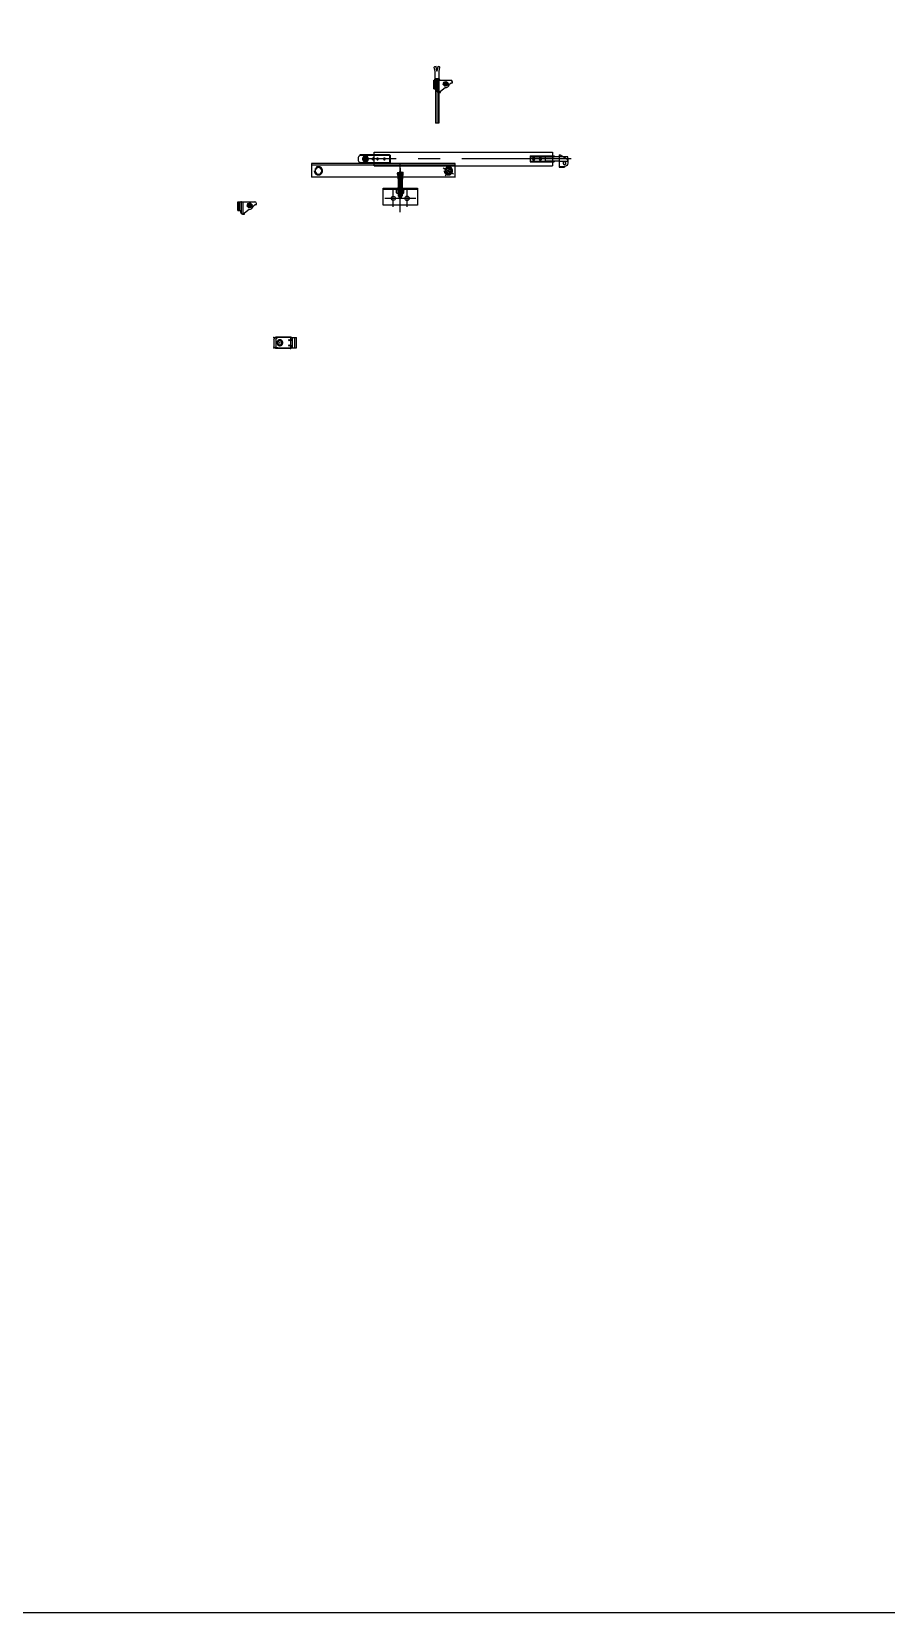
# Model space of a CAD drawing. Header units: inches. Extents: x 0 to 357596, y -35 to 212559.
# Drawn here: x 104250 to 129099, y 0 to 45999 of the extents above; entities that cross this region are included whole.
import ezdxf

# ---------------------------------------------------------------- set-up
doc = ezdxf.new("R2010")
doc.units = ezdxf.units.IN
doc.header["$LTSCALE"] = 10
doc.header["$MEASUREMENT"] = 0
doc.linetypes.add('CENTER', pattern=[50.8, 31.75, -6.35, 6.35, -6.35])
doc.linetypes.add('HIDDEN', pattern=[9.525, 6.35, -3.175])
for name, color, linetype in [('_吊下地', 40, 'Continuous'), ('_基準', 1, 'CENTER'), ('_製品', 4, 'Continuous')]:
    doc.layers.add(name, color=color, linetype=linetype)

# ---------------------------------------------------------------- blocks, each defined once
blk = doc.blocks.new('FVBASE27')
at = {"layer": '_吊下地'}
for p, q in [((-9.9, 4.6), (-1, 10.9)), ((-9, -6.3), (-9.9, 4.6)), ((-1, 10.9), (9, 6.3)), ((9.9, -4.6), (9, 6.3)), ((19.5, 19.1), (19.5, -20.9)), ((-9, -6.3), (1, -10.9)), ((1, -10.9), (9.9, -4.6))]:
    blk.add_line(p, q, dxfattribs=at)
at = {"layer": '_吊下地', "linetype": 'HIDDEN'}
blk.add_circle((0, 0), 12, dxfattribs=at)
at = {"layer": '_吊下地'}
for radius in [9.5, 7, 6]:
    blk.add_circle((0, 0), radius, dxfattribs=at)
at = {"layer": '_基準'}
for p, q in [((-14.7, -8.5), (14.7, 8.5)), ((-8.5, 14.7), (8.5, -14.7))]:
    blk.add_line(p, q, dxfattribs=at)
blk = doc.blocks.new('FVBASE28')
at = {"layer": '_吊下地', "color": 0}
for p, q in [((-19.8, -21.3), (-19.8, 18.7)), ((-9.5, 5.5), (0, 11)), ((-9.5, -5.5), (-9.5, 5.5)), ((0, 11), (9.5, 5.5)), ((9.5, -5.5), (9.5, 5.5)), ((-9.5, -5.5), (0, -11)), ((0, -11), (9.5, -5.5))]:
    blk.add_line(p, q, dxfattribs=at)
at = {"layer": '_吊下地', "color": 6, "linetype": 'HIDDEN'}
blk.add_circle((0, 0), 12, dxfattribs=at)
at = {"layer": '_吊下地', "color": 0}
blk.add_circle((0, 0), 9.5, dxfattribs=at)
blk = doc.blocks.new('*U347')
at = {"layer": '_吊下地'}
for p, q in [((397.3, 21.3), (-19.8, 21.3)), ((397.3, 16.3), (-19.8, 16.3)), ((397.3, -18.7), (-19.8, -18.7))]:
    blk.add_line(p, q, dxfattribs=at)
at = {"layer": '_吊下地', "xscale": -1, "rotation": 180}
for name, p in [('FVBASE28', (0, 0)), ('FVBASE27', (377.8, 0))]:
    blk.add_blockref(name, p, dxfattribs=at)
blk = doc.blocks.new('*U348')
at = {"layer": '_吊下地'}
for p, q in [((0.2, 50.5), (-0.2, 50.5)), ((0, 57.5), (0, -29.5)), ((-8.2, 45.4), (-2.8, 45.9)), ((-8.2, 45.4), (-7.9, 42.9)), ((-7.9, 42.9), (-2.5, 43.4)), ((-7.7, 40.6), (-2.3, 41.2)), ((-7.7, 40.6), (-7.5, 38.4)), ((-7.5, 38.4), (-2.1, 38.9)), ((-7.2, 36.1), (-1.9, 36.7)), ((-7.2, 36.1), (-7, 33.9)), ((-7, 33.9), (-1.6, 34.4)), ((-6.8, 31.7), (-1.4, 32.2)), ((-6.8, 31.7), (-6.6, 29.4)), ((-6.6, 29.4), (-1.2, 30)), ((-6.3, 27.2), (-1, 27.7)), ((-6.3, 27.2), (-6, 23.7)), ((-6, 23.7), (-6, 2)), ((-0.6, 24), (-2.8, 45.9)), ((-0.6, 24), (0.6, 24)), ((0.6, 24), (2.8, 45.9)), ((6.3, 27.2), (1, 27.7)), ((6.6, 29.4), (1.2, 30)), ((6.8, 31.7), (1.4, 32.2)), ((7, 33.9), (1.6, 34.4)), ((7.2, 36.1), (1.9, 36.7)), ((7.5, 38.4), (2.1, 38.9)), ((7.7, 40.6), (2.3, 41.2)), ((7.9, 42.9), (2.5, 43.4)), ((8.2, 45.4), (2.8, 45.9)), ((6.3, 27.2), (6, 23.7)), ((6, 23.7), (6, 2)), ((6.8, 31.7), (6.6, 29.4)), ((7.2, 36.1), (7, 33.9)), ((7.7, 40.6), (7.5, 38.4)), ((8.2, 45.4), (7.9, 42.9)), ((50, -4), (-50, -4)), ((12.5, -4), (-12.5, -4)), ((-12.5, -5.6), (-12.5, -4)), ((12.5, -5.6), (-12.5, -5.6)), ((-11, -14.4), (-11, -5.6)), ((11, -5.6), (-11, -5.6)), ((-9, -15.6), (-11, -14.4)), ((9, -15.6), (-9, -15.6)), ((-6, -15.6), (-6, -22.5)), ((-6, -22.5), (-4.7, -24)), ((6, -22.5), (-6, -22.5)), ((-5.5, -14.4), (-5.5, -5.6)), ((-4.7, -24), (4.7, -24)), ((-3.7, -24.5), (-3.7, -25.9)), ((-3.7, -25.9), (3.7, -25.9)), ((3.2, -24), (-3.2, -24)), ((2.6, -27.5), (-2.6, -27.5)), ((3.7, -24.5), (3.7, -25.9)), ((6, -22.5), (4.7, -24)), ((5.5, -14.4), (5.5, -5.6)), ((6, -15.6), (6, -22.5)), ((9, -15.6), (11, -14.4)), ((11, -14.4), (11, -5.6)), ((12.5, -5.6), (12.5, -4))]:
    blk.add_line(p, q, dxfattribs=at)
at = {"layer": '_吊下地', "color": 6, "linetype": 'HIDDEN'}
for p, q in [((-6, -1.5), (-6, 2)), ((-2.5, -24), (-2.5, 42.3)), ((2.5, -24), (2.5, 42.3)), ((6, -1.5), (6, 2)), ((-5.3, -4), (-6, -1.5)), ((-5.3, -4), (-6, -4.4)), ((-6, -4.4), (-6, -15.6)), ((-6, -4.4), (6, -4.4)), ((-5, -4.4), (-5.3, -4)), ((-5, -15.6), (-5, -4.4)), ((-5, -23.6), (-5, -15.6)), ((5, -4.4), (5.3, -4)), ((5, -15.6), (5, -4.4)), ((5, -23.6), (5, -15.6)), ((5.3, -4), (6, -1.5)), ((5.3, -4), (6, -4.4)), ((6, -4.4), (6, -15.6))]:
    blk.add_line(p, q, dxfattribs=at)
at = {"layer": '_吊下地', "linetype": 'HIDDEN'}
for p, q in [((-6, -1.5), (6, -1.5)), ((5.3, -4), (-5.3, -4))]:
    blk.add_line(p, q, dxfattribs=at)
at = {"layer": '_吊下地'}
blk.add_lwpolyline([(-50, -50), (-50, 0), (50, 0), (50, -50), (-50, -50)], dxfattribs=at)
for centre, radius in [((-20, -30), 6), ((20, -30), 6.5)]:
    blk.add_circle(centre, radius, dxfattribs=at)
for centre, radius, start, end in [((13.5, 42.3), 16, 149.2465, 178.0085), ((-13.5, 42.3), 16, 1.9915, 30.7535), ((-10.6, 41.5), 3, 343.695, 27.7436), ((-10.1, 37), 3, 343.695, 27.7436), ((-9.7, 32.5), 3, 343.695, 27.7436), ((-9.2, 28), 3, 343.695, 27.7436), ((13.5, 42.3), 16, 178.0085, 180), ((-13.5, 42.3), 16, 0, 1.9915), ((9.2, 28), 3, 152.2564, 196.305), ((9.7, 32.5), 3, 152.2564, 196.305), ((10.1, 37), 3, 152.2564, 196.305), ((10.6, 41.5), 3, 152.2564, 196.305), ((-8.2, -11.7), 3.88, 270.0357, 315.0441), ((0, -1.8), 13.8, 246.5734, 293.4266), ((-3.2, -24.5), 0.5, 90, 180), ((0, -24.5), 4, 200.3641, 228.5904), ((0, -24.5), 4, 311.4096, 339.6359), ((3.2, -24.5), 0.5, 0, 90), ((8.2, -11.7), 3.88, 224.9559, 269.9643)]:
    blk.add_arc(centre, radius, start, end, dxfattribs=at)
for p in [(0, 2), (0, 0)]:
    blk.add_point(p, dxfattribs=at)
at = {"layer": '_基準'}
for p, q in [((0, -70), (0, 70)), ((45, -30), (-45, -30)), ((-20, -55), (-20, -5)), ((20, -55), (20, -5))]:
    blk.add_line(p, q, dxfattribs=at)
blk = doc.blocks.new('Fブレース1')
at = {"layer": '_基準'}
blk.add_line((0, 30), (0, 0), dxfattribs=at)
at = {"layer": '_製品', "color": 0, "linetype": 'ByBlock'}
for p, q in [((8.3, 30), (-6, 30)), ((-6, 0), (-6, 30)), ((8.3, 0), (-6, 0)), ((6.1, 0), (6.1, 30)), ((10.4, 1), (10.4, 29)), ((12, 31.6), (55, 31.6)), ((12, 30.6), (55, 30.6)), ((42.7, 31.6), (42.8, 31.6)), ((54, 25), (54, 5)), ((55, 30), (55, 31.6)), ((55, -1.6), (55, 0)), ((60, 25), (60, 5)), ((12, -0.6), (55, -0.6)), ((12, -1.6), (55, -1.6)), ((42.7, -1.6), (42.8, -1.6))]:
    blk.add_line(p, q, dxfattribs=at)
for centre in [(16, 22.5), (16, 7.5)]:
    blk.add_circle(centre, 1.5, dxfattribs=at)
at = {"layer": '_製品', "color": 6, "linetype": 'HIDDEN'}
for radius in [8.5, 6]:
    blk.add_circle((42.8, 15), radius, dxfattribs=at)
at = {"layer": '_製品', "color": 0, "linetype": 'ByBlock'}
for centre, start, end in [((8.3, 35), 270, 317.1564), ((8.3, -5), 42.8436, 90), ((49, 25), 0, 90), ((49, 5), 270, 0), ((55, 25), 0, 90), ((55, 5), 270, 0)]:
    blk.add_arc(centre, 5, start, end, dxfattribs=at)
for centre, major_axis, ratio in [((7.5, 24.1), (0, 1.5), 0.904894), ((7.5, 5), (0, 1.49), 0.909015)]:
    blk.add_ellipse(centre, major_axis=major_axis, ratio=ratio, dxfattribs=at)
for p in [(12, 31.6), (42.8, 15), (52.5, 28.5), (58.5, 28.5), (60, 30), (60, 0), (12, -1.6)]:
    blk.add_point(p, dxfattribs=at)
blk = doc.blocks.new('P_SCREW_RIGHT')
at = {"layer": '_吊下地', "xscale": -1}
blk.add_blockref('Fブレース1', (42.85, -15), dxfattribs=at)
blk = doc.blocks.new('FVBASE29')
at = {"layer": '_吊下地', "color": 0, "linetype": 'ByBlock'}
for p, q in [((-65, 8.6), (5, 8.6)), ((-65, -8.7), (-65, 8.6)), ((-65, 6.3), (5, 6.3)), ((-60, 6.3), (-60, 8.6)), ((19.8, 6.3), (-20, 6.3)), ((-20, 6.3), (-20, -6.4)), ((0, 6.3), (0, 8.6)), ((0, -8.7), (0, 8.6)), ((5, 6.3), (5, 8.6)), ((19.8, 24.3), (28.6, 24.3)), ((19.8, -12), (19.8, 24.3)), ((19.8, 22), (34.8, 22)), ((22.1, -12), (44.8, 2)), ((28.6, 24.3), (34.8, 24.3)), ((34.8, 22), (34.8, 24.3)), ((44.8, 2), (44.8, 12)), ((-65, -6.4), (5, -6.4)), ((-65, -8.7), (5, -8.7)), ((-60, -8.7), (-60, -6.4)), ((19.8, -6.4), (-20, -6.4)), ((0, -8.7), (0, -6.4)), ((5, -8.7), (5, -6.4)), ((19.8, -12), (22.1, -12))]:
    blk.add_line(p, q, dxfattribs=at)
at = {"layer": '_吊下地', "color": 0}
blk.add_line((0, -20), (0, 20), dxfattribs=at)
at = {"layer": '_吊下地', "color": 6, "linetype": 'HIDDEN'}
for p, q in [((19.8, 6.3), (45, 6.3)), ((45, -6.4), (19.8, -6.4))]:
    blk.add_line(p, q, dxfattribs=at)
at = {"layer": '_吊下地', "color": 0, "linetype": 'HIDDEN'}
blk.add_line((45, 6.3), (45, -6.4), dxfattribs=at)
at = {"layer": '_吊下地', "color": 0, "linetype": 'ByBlock'}
for centre in [(-55, 0), (-35, 0)]:
    blk.add_circle(centre, 3.5, dxfattribs=at)
at = {"layer": '_吊下地', "color": 6, "linetype": 'HIDDEN'}
blk.add_circle((34.8, 12.1), 4, dxfattribs=at)
at = {"layer": '_吊下地', "color": 0, "linetype": 'ByBlock'}
for centre, radius, start, end in [((-57.8, 0.7), 1.74, 299.9987, 30.0013), ((-55, 0), 2.05, 120, 128.062), ((-55, 0), 2.05, 111.938, 120), ((-54.3, 2.8), 1.74, 209.9987, 300.0013), ((-52.2, -0.7), 1.74, 119.9987, 210.0013), ((-55, 0), 2.05, 30, 38.062), ((-55, 0), 2.05, 21.938, 30), ((-37.8, 0.7), 1.74, 299.9987, 30.0013), ((-35, 0), 2.05, 120, 128.062), ((-35, 0), 2.05, 111.938, 120), ((-34.3, 2.8), 1.74, 209.9987, 300.0013), ((-32.2, -0.7), 1.74, 119.9987, 210.0013), ((-35, 0), 2.05, 30, 38.062), ((-35, 0), 2.05, 21.938, 30), ((34.8, 12), 10, 0, 90), ((-55, 0), 2.05, 201.938, 210), ((-55, 0), 2.05, 210, 218.062), ((-55.7, -2.8), 1.74, 29.9987, 120.0013), ((-55, 0), 2.05, 291.938, 300), ((-55, 0), 2.05, 300, 308.062), ((-35, 0), 2.05, 201.938, 210), ((-35, 0), 2.05, 210, 218.062), ((-35.7, -2.8), 1.74, 29.9987, 120.0013), ((-35, 0), 2.05, 291.938, 300), ((-35, 0), 2.05, 300, 308.062)]:
    blk.add_arc(centre, radius, start, end, dxfattribs=at)
blk = doc.blocks.new('FVBASE30')
at = {"layer": '_吊下地', "color": 0, "linetype": 'ByBlock'}
for p, q in [((-20, 5.5), (-20, -5.5)), ((-15, 12.5), (-15, 10.5)), ((-15, 12.5), (70, 12.5)), ((-15, 10.5), (72, 10.5)), ((23, -3.8), (23, 3.8)), ((25, 20), (25, -20)), ((70, 12.5), (70, 10.5)), ((70, -10.5), (70, 10.5)), ((70, 5), (72, 5)), ((72, -10.5), (72, 10.5)), ((-15, -10.5), (72, -10.5)), ((-15, -10.5), (-15, -12.5)), ((-15, -12.5), (70, -12.5)), ((70, -5), (72, -5)), ((70, -12.5), (70, -10.5))]:
    blk.add_line(p, q, dxfattribs=at)
at = {"layer": '_吊下地', "color": 0}
for p, q in [((-3.5, 0.5), (-2, 0.5)), ((-3.5, -0.5), (-3.5, 0.5)), ((-3.5, 0.5), (-2, 0.5)), ((-3.5, -0.5), (-3.5, 0.5)), ((-0.5, 3.5), (0.5, 3.5)), ((-0.5, 2), (-0.5, 3.5)), ((-0.5, 3.5), (0.5, 3.5)), ((-0.5, 2), (-0.5, 3.5)), ((0.5, 3.5), (0.5, 2)), ((0.5, 3.5), (0.5, 2)), ((2, 0.5), (3.5, 0.5)), ((2, 0.5), (3.5, 0.5)), ((3.5, 0.5), (3.5, -0.5)), ((3.5, 0.5), (3.5, -0.5)), ((-2, -0.5), (-3.5, -0.5)), ((-2, -0.5), (-3.5, -0.5)), ((-0.5, -3.5), (-0.5, -2)), ((-0.5, -3.5), (-0.5, -2)), ((0.5, -3.5), (-0.5, -3.5)), ((0.5, -3.5), (-0.5, -3.5)), ((0.5, -2), (0.5, -3.5)), ((0.5, -2), (0.5, -3.5)), ((3.5, -0.5), (2, -0.5)), ((3.5, -0.5), (2, -0.5))]:
    blk.add_line(p, q, dxfattribs=at)
at = {"layer": '_吊下地', "color": 6, "linetype": 'HIDDEN'}
for centre, radius in [((0, 0), 8.5), ((0, 0), 6), ((35, 0), 2.5), ((55, 0), 2.5)]:
    blk.add_circle(centre, radius, dxfattribs=at)
at = {"layer": '_吊下地', "color": 0}
blk.add_circle((0, 0), 4.5, dxfattribs=at)
blk.add_circle((0, 0), 4.5, dxfattribs=at)
at = {"layer": '_吊下地', "color": 0, "linetype": 'ByBlock'}
for centre, radius, start, end in [((-15, 5.5), 5, 90, 180), ((23.8, 0), 3.84, 102.6804, 257.3196), ((-15, -5.5), 5, 180, 270)]:
    blk.add_arc(centre, radius, start, end, dxfattribs=at)
at = {"layer": '_吊下地', "color": 0}
for centre, start, end in [((-2, 2), 270, 0), ((-2, 2), 270, 0), ((2, 2), 180, 270), ((2, 2), 180, 270), ((-2, -2), 0, 90), ((-2, -2), 0, 90), ((2, -2), 90, 180), ((2, -2), 90, 180)]:
    blk.add_arc(centre, 1.5, start, end, dxfattribs=at)
blk.add_point((0, 0), dxfattribs=at)
blk.add_point((0, 0), dxfattribs=at)
at = {"layer": '_吊下地', "color": 0, "linetype": 'ByBlock'}
blk.add_point((0, 0), dxfattribs=at)
blk = doc.blocks.new('*U346')
at = {"layer": '_吊下地'}
for p, q in [((25, 20), (543.8, 20)), ((25, -20), (543.8, -20))]:
    blk.add_line(p, q, dxfattribs=at)
at = {"layer": '_基準'}
blk.add_line((597.7, 0), (0, 0), dxfattribs=at)
at = {"layer": '_吊下地', "xscale": -1, "rotation": 180}
for name, p in [('FVBASE30', (0, 0)), ('FVBASE29', (543.8, 0))]:
    blk.add_blockref(name, p, dxfattribs=at)
blk = doc.blocks.new('*U345')
at = {"layer": '_吊下地', "linetype": 'HIDDEN'}
for p, q in [((-32.1, 49.5), (-32.9, 48.3)), ((-27.3, 49.3), (-32.9, 48.3)), ((-30.8, 36), (-32.9, 48.3)), ((-27.5, 50.3), (-32.1, 49.5)), ((-25.1, 36.5), (-27.5, 50.3)), ((-24.5, 36.5), (-22, 50.3)), ((-16.6, 48.3), (-22.2, 49.3)), ((-17.4, 49.5), (-22, 50.3)), ((-18.8, 36), (-16.6, 48.3)), ((-16.6, 48.3), (-17.4, 49.5)), ((-17.8, 11.5), (-31.8, 11.5)), ((-31.8, 10.5), (-31.8, 11.5)), ((-30.8, 14.5), (-30.8, 36)), ((-18.8, 14.5), (-30.8, 14.5)), ((-29.5, 10.5), (-29.5, -14.5)), ((-24.5, 36.5), (-25.1, 36.5)), ((-20, 10.5), (-20, -25.5)), ((-18.8, 14.5), (-18.8, 36)), ((-17.8, 10.5), (-17.8, 11.5))]:
    blk.add_line(p, q, dxfattribs=at)
at = {"layer": '_吊下地', "linetype": 'ByBlock'}
for p, q in [((-34.1, 10.5), (14.9, 10.5)), ((-34.1, -14.5), (-34.1, 10.5)), ((-2.7, 1.9), (-1.9, 2.7)), ((-1.6, 0.7), (-2.7, 1.9)), ((-0.7, 1.6), (-1.9, 2.7)), ((0.7, 1.6), (1.9, 2.7)), ((1.6, 0.7), (2.7, 1.9)), ((2.7, 1.9), (1.9, 2.7)), ((11, -1.3), (15.9, 2.5)), ((15.9, 2.5), (19.9, 2.5)), ((19.9, 2.5), (19.9, 5.5)), ((-34.1, -14.5), (-25.5, -14.5)), ((-25.5, -20.5), (-25.5, -14.5)), ((-20.5, -25.5), (-15, -25.5)), ((-15, -21.5), (-1.5, -11.1)), ((-15, -25.5), (-15, -21.5)), ((-1.6, -0.7), (-2.7, -1.9)), ((-1.9, -2.7), (-2.7, -1.9)), ((-0.7, -1.6), (-1.9, -2.7)), ((0.7, -1.6), (1.9, -2.7)), ((1.6, -0.7), (2.7, -1.9)), ((1.9, -2.7), (2.7, -1.9))]:
    blk.add_line(p, q, dxfattribs=at)
at = {"layer": '_吊下地'}
for p, q in [((-17.8, 10.5), (-31.8, 10.5)), ((-29.5, 10.5), (-29.5, -114.5)), ((-27.7, -114.5), (-27.7, 10.5)), ((-21.8, -114.5), (-21.8, 10.5)), ((-20, 10.5), (-20, -114.5)), ((-20, -114.5), (-29.5, -114.5))]:
    blk.add_line(p, q, dxfattribs=at)
at = {"layer": '_吊下地', "color": 6, "linetype": 'HIDDEN'}
blk.add_line((-31.8, -14.5), (-31.8, 10.5), dxfattribs=at)
at = {"layer": '_吊下地', "linetype": 'ByBlock'}
blk.add_lwpolyline([(-5.2, 5.2), (1.9, 7.1), (7.1, 1.9), (5.2, -5.2), (-1.9, -7.1), (-7.1, -1.9)], close=True, dxfattribs=at)
for radius in [6.32, 5.82]:
    blk.add_circle((0, 0), radius, dxfattribs=at)
at = {"layer": '_吊下地', "color": 6, "linetype": 'HIDDEN'}
blk.add_circle((0, 0), 4, dxfattribs=at)
at = {"layer": '_吊下地', "linetype": 'HIDDEN'}
for centre, start, end in [((-36.4, 14.7), 325.2699, 357.8602), ((-13.1, 14.7), 182.1398, 214.7301)]:
    blk.add_arc(centre, 5.64, start, end, dxfattribs=at)
at = {"layer": '_吊下地', "linetype": 'ByBlock'}
for centre, radius, start, end in [((-2.3, 0), 1, 315, 45), ((0, 2.3), 1, 225, 315), ((2.3, 0), 1, 135, 225), ((14.9, 5.5), 5, 0, 90), ((-20.5, -20.5), 5, 180, 270), ((-0.8, 0.9), 12, 266.4268, 349.2461), ((0, -2.3), 1, 45, 135)]:
    blk.add_arc(centre, radius, start, end, dxfattribs=at)
blk.add_point((-24.8, 10.5), dxfattribs=at)
at = {"layer": '_製品', "color": 1, "linetype": 'CENTER'}
blk.add_line((-24.8, 10.5), (-24.8, -23.1), dxfattribs=at)
blk = doc.blocks.new('P_SCREW_LEFT')
at = {"layer": '_吊下地', "linetype": 'ByBlock'}
for p, q in [((-34.1, 10.5), (14.9, 10.5)), ((-34.1, -14.5), (-34.1, 10.5)), ((-2.7, 1.9), (-1.9, 2.7)), ((-1.6, 0.7), (-2.7, 1.9)), ((-0.7, 1.6), (-1.9, 2.7)), ((0.7, 1.6), (1.9, 2.7)), ((1.6, 0.7), (2.7, 1.9)), ((2.7, 1.9), (1.9, 2.7)), ((11, -1.3), (15.9, 2.5)), ((15.9, 2.5), (19.9, 2.5)), ((19.9, 2.5), (19.9, 5.5)), ((-34.1, -14.5), (-25.5, -14.5)), ((-25.5, -20.5), (-25.5, -14.5)), ((-20.5, -25.5), (-15, -25.5)), ((-15, -21.5), (-1.5, -11.1)), ((-15, -25.5), (-15, -21.5)), ((-1.6, -0.7), (-2.7, -1.9)), ((-1.9, -2.7), (-2.7, -1.9)), ((-0.7, -1.6), (-1.9, -2.7)), ((0.7, -1.6), (1.9, -2.7)), ((1.6, -0.7), (2.7, -1.9)), ((1.9, -2.7), (2.7, -1.9))]:
    blk.add_line(p, q, dxfattribs=at)
at = {"layer": '_吊下地', "color": 6, "linetype": 'HIDDEN'}
for p, q in [((-31.8, -14.5), (-31.8, 10.5)), ((-29.5, 10.5), (-29.5, -14.5)), ((-20, 10.5), (-20, -25.5))]:
    blk.add_line(p, q, dxfattribs=at)
at = {"layer": '_吊下地', "linetype": 'ByBlock'}
blk.add_lwpolyline([(-5.2, 5.2), (1.9, 7.1), (7.1, 1.9), (5.2, -5.2), (-1.9, -7.1), (-7.1, -1.9)], close=True, dxfattribs=at)
for radius in [6.32, 5.82]:
    blk.add_circle((0, 0), radius, dxfattribs=at)
at = {"layer": '_吊下地', "color": 6, "linetype": 'HIDDEN'}
blk.add_circle((0, 0), 4, dxfattribs=at)
at = {"layer": '_吊下地', "linetype": 'ByBlock'}
for centre, radius, start, end in [((-2.3, 0), 1, 315, 45), ((0, 2.3), 1, 225, 315), ((2.3, 0), 1, 135, 225), ((14.9, 5.5), 5, 0, 90), ((-20.5, -20.5), 5, 180, 270), ((-0.8, 0.9), 12, 266.4268, 349.2461), ((0, -2.3), 1, 45, 135)]:
    blk.add_arc(centre, radius, start, end, dxfattribs=at)
blk.add_point((-24.8, 10.5), dxfattribs=at)
at = {"layer": '_基準', "color": 1, "linetype": 'CENTER'}
blk.add_line((-24.8, 10.5), (-24.8, -23.1), dxfattribs=at)

msp = doc.modelspace()

# ---------------------------------------------------------------- linework, layer by layer
msp.add_lwpolyline([(0, 0), (357596, 0), (357596, 212559), (0, 212559)], close=True)

# ---------------------------------------------------------------- block references
at = {"layer": '_吊下地', "xscale": 10, "yscale": 10}
for name, p, zscale in [('*U345', (116285, 44479), 10), ('*U346', (113955, 42295), 10), ('*U347', (112587, 41949), 10), ('*U348', (114965, 41447), 10), ('P_SCREW_LEFT', (110586, 40942), 10), ('P_SCREW_RIGHT', (111465, 36944), 0.3937007874015748)]:
    msp.add_blockref(name, p, dxfattribs=dict(at, zscale=zscale))

doc.saveas('drawing.dxf')
